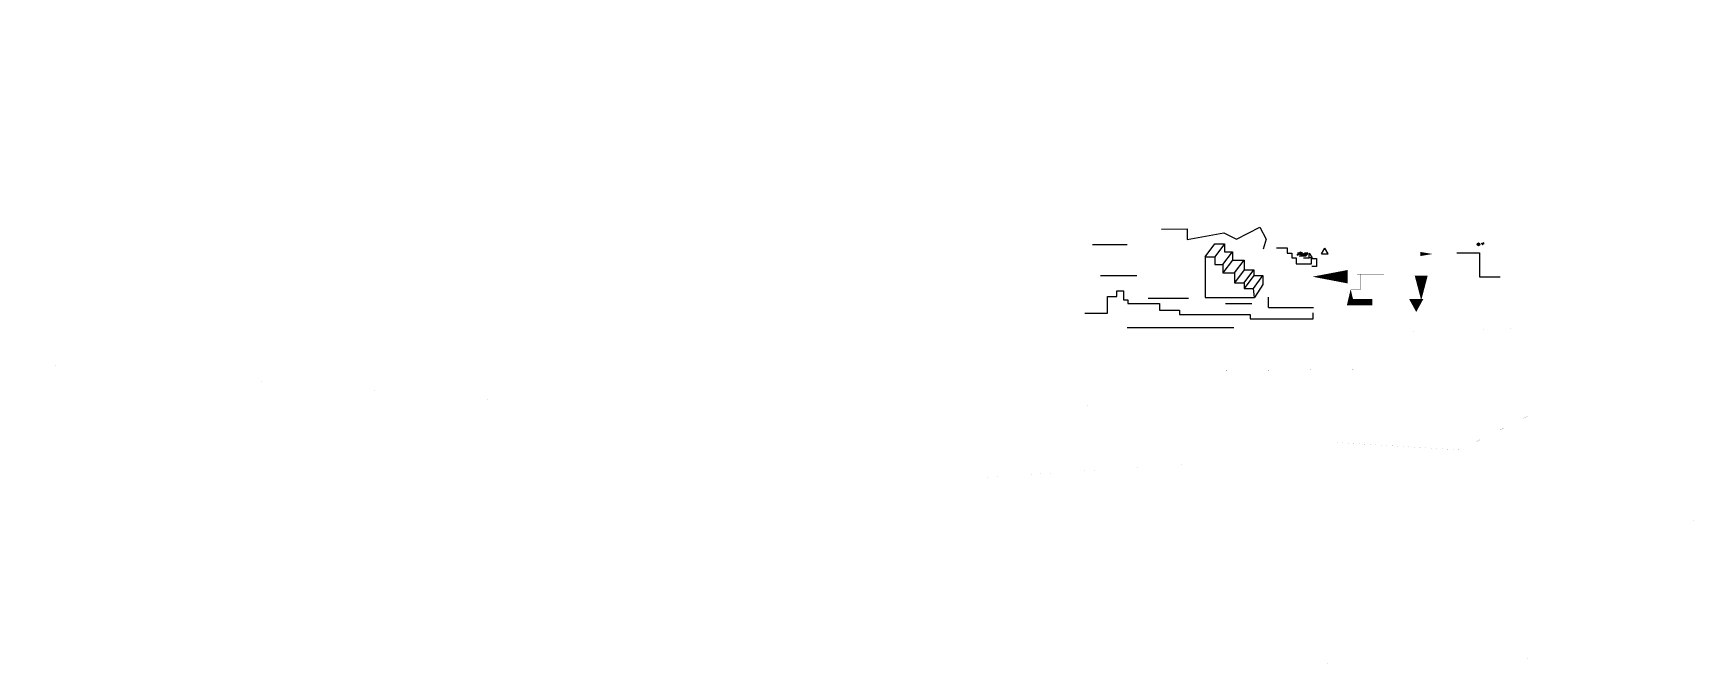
# Model space of a CAD drawing. Header units: millimetres. Extents: x -211271630 to 125129457, y -67076006 to 60599573.
import ezdxf

# ---------------------------------------------------------------- set-up
doc = ezdxf.new("R2010")
doc.units = ezdxf.units.MM

# ---------------------------------------------------------------- blocks, each defined once
blk = doc.blocks.new('*U6')
at = {"color": 0}
blk.add_lwpolyline([(-11165, 3179), (9123, 3179, -0.4142135624), (11768, 535), (11768, -2576, -0.4142135624), (11165, -3179), (-9123, -3179, -0.4142135624), (-11768, -535), (-11768, 2576, -0.4142135624)], format="xyb", close=True, dxfattribs=at)
blk = doc.blocks.new('*U7')
at = {"color": 0, "linetype": 'ByBlock', "lineweight": -2, "transparency": 16777216}
for p, rotation in [((82036598, 18139704), 300.0000000000001), ((82037642, 18174485), 239.9999999999999), ((82068286, 18190971), 180), ((82096841, 18137895), 59.99999999999999), ((82097885, 18172676), 120)]:
    blk.add_blockref('*U6', p, dxfattribs=dict(at, rotation=rotation))
blk.add_blockref('*U6', (82066197, 18121408), dxfattribs=at)
blk = doc.blocks.new('*U8')
at = {"color": 0}
blk.add_circle((0, 0), 2681, dxfattribs=at)
blk = doc.blocks.new('*U9')
at = {"color": 0, "linetype": 'ByBlock', "lineweight": -2, "transparency": 16777216}
for p in [(0, 16083), (0, 8042), (0, 0), (8042, 16083), (8042, 8042), (8042, 0), (16083, 16083), (16083, 8042), (16083, 0), (24125, 16083), (24125, 8042), (24125, 0)]:
    blk.add_blockref('*U8', p, dxfattribs=at)
blk = doc.blocks.new('*U10')
h = blk.add_hatch(color=0)
h.dxf.hatch_style = 1
h.paths.add_polyline_path([(-2684, 0, -1), (40, 0, 0.9337518473), (2671, -180, 0.0168479694), (2677, 0, 1)])
h.paths.add_polyline_path([(1970, -90, -1), (694, -90, -1)], flags=16)
h.paths.add_polyline_path([(-660, -229, 1), (-1935, -229, 1)], flags=17)
h = blk.add_hatch(color=0)
h.set_gradient(color1=(0, 0, 255), color2=(255, 255, 0))
h.paths.add_polyline_path([(40, 0, 0.9999999806), (-2684, 0, 0.4142135624), (-3, -2681, 0.3946117329), (2671, -180, -0.9337518473)])
h.paths.add_polyline_path([(-1935, -229, -1), (-660, -229, -1)], flags=16)
h = blk.add_hatch(color=0)
h.set_gradient(color1=(248, 153, 30), color2=(255, 255, 0))
h.paths.add_polyline_path([(2671, -180, -0.9337518473), (40, 0, 0.9999999806), (-2684, 0, 0.4142135624), (-3, -2681, 0.3946117329)])
h.paths.add_polyline_path([(-660, -229, -1), (-1935, -229, -1)], flags=16)
at = {"color": 0}
for centre in [(-1297, -229), (1332, -90)]:
    blk.add_circle(centre, 638, dxfattribs=at)
for centre, radius, start, end in [((-1322, 0), 1362, 0, 180), ((-3, 0), 2681, 180, 270), ((1362, 0), 1322, 180, 6.02011453)]:
    blk.add_arc(centre, radius, start, end, dxfattribs=at)
blk = doc.blocks.new('*U11')
at = {"color": 0, "linetype": 'ByBlock', "lineweight": -2, "transparency": 16777216}
for p, rotation in [((82027351, 18108358), 209.9999999999998), ((82027899, 18105794), 239.9999999999999), ((82028158, 18110852), 180), ((82030104, 18112608), 149.9999999999998), ((82029656, 18103849), 269.9999999999998), ((82032150, 18103042), 299.9999999999998), ((82032667, 18113156), 119.9999999999999), ((82034713, 18103590), 329.9999999999998), ((82035161, 18112350), 89.99999999999993), ((82036917, 18110404), 59.99999999999992), ((82037466, 18107841), 29.99999999999995)]:
    blk.add_blockref('*U10', p, dxfattribs=dict(at, rotation=rotation))
blk.add_blockref('*U10', (82036659, 18105347), dxfattribs=at)
blk = doc.blocks.new('*U37')
at = {"color": 0}
for centre, radius, start, end in [((-40575, 43079), 20735, 99.76988116, 200.23011901), ((-185439, -181303), 250815, 30.08706573, 59.99999998), ((-185439, -181303), 282690, 30.08706573, 59.99999998), ((45373, -47576), 15938, 210.08706573, 30.08706573)]:
    blk.add_arc(centre, radius, start, end, dxfattribs=at)
blk = doc.blocks.new('*U38')
at = {"color": 0, "linetype": 'ByBlock', "lineweight": -2, "transparency": 16777216}
for p, rotation in [((80807942, 17982276), 120), ((80855864, 17795005), 180), ((80946162, 18117413), 60.00000000000001), ((81042007, 17742872), 240), ((81180226, 17878009), 299.9999999999999)]:
    blk.add_blockref('*U37', p, dxfattribs=dict(at, rotation=rotation))
blk.add_blockref('*U37', (81132304, 18065280), dxfattribs=at)

msp = doc.modelspace()

# ---------------------------------------------------------------- hatches: boundary and pattern name
h = msp.add_hatch(color=0)
h.set_gradient(color1=(255, 255, 255))
h.paths.add_polyline_path([(81675201, 18133615, 0.6905857826), (81672390, 18129851, -0.1419951508), (81673599, 18130627, -0.6552490943), (81675201, 18131867), (81702650, 18131867), (81702650, 18133615)])
h.paths.add_polyline_path([(81702650, 18128808), (81702650, 18130556), (81675274, 18130556, 1.3971166719), (81675055, 18125677), (81702504, 18125677), (81702504, 18127425), (81675055, 18127425, -1.6790928159), (81675274, 18128808)])
h = msp.add_hatch(color=0)
h.set_gradient(color1=(255, 255, 255), name='CYLINDER')
h.paths.add_polyline_path([(81675055, 18124875, -0.2315436149), (81674135, 18125581, -0.2556032148), (81672060, 18126933, 0.5479250723), (81675055, 18123127), (81702504, 18123127), (81702504, 18124875)])
at = {"true_color": 0xddb3d4}
h = msp.add_hatch(dxfattribs=at)
h.set_pattern_fill('GOST_WOOD', color=254, style=0)
h.paths.add_polyline_path([(81702723, 18130556), (81702723, 18128808), (81702650, 18124966), (81702650, 18122723), (81714904, 18122723), (81719762, 18125528), (81720587, 18125528), (81720875, 18128652), (81720875, 18131775), (81719779, 18131775), (81714904, 18134590), (81702650, 18134590), (81702650, 18130556)])
h = msp.add_hatch(dxfattribs=at)
h.set_pattern_fill('GOST_WOOD', color=254, style=0)
h.paths.add_polyline_path([(81702650, 18124966), (81702650, 18122723), (81714904, 18122723), (81719762, 18125528), (81720587, 18125528), (81720875, 18128652), (81720875, 18131775), (81719779, 18131775), (81714904, 18134590), (81702650, 18134590), (81702650, 18130556), (81702723, 18130556), (81702723, 18128808)])
at = {"true_color": 0x293189}
h = msp.add_hatch(dxfattribs=at)
h.set_pattern_fill('AR-B816', color=177, style=0)
h.paths.add_polyline_path([(81702650, 18134590), (81702650, 18130556), (81702723, 18130556), (81702723, 18128808), (81702650, 18128808), (81702650, 18124966), (81702650, 18122723), (81714904, 18122723), (81719762, 18125528), (81720587, 18125528), (81720875, 18128652), (81720875, 18131775), (81719779, 18131775), (81714904, 18134590)])
h = msp.add_hatch()
h.set_pattern_fill('GOST_WOOD', color=0, style=0)
h.paths.add_polyline_path([(82016477, 18111814), (82016477, 18107445), (82024595, 18107445), (82024595, 18111814)])
h = msp.add_hatch(color=0)
h.set_gradient(color1=(94, 103, 175), color2=(94, 103, 175))
h.paths.add_polyline_path([(82044166, 18103506), (82044166, 18100965), (82051313, 18100965), (82051313, 18103506)])
h.paths.add_polyline_path([(82045734, 18106531, 1), (82041581, 18106531, 1)])
h.paths.add_polyline_path([(82033356, 18111070, -0.1194827564), (82033205, 18111691, -0.2763427742), (82033921, 18112886, 0.5571297092), (82032527, 18112024, 0.3736714857)])
h.paths.add_polyline_path([(82035918, 18111691, 0.5669771792), (82033921, 18112886, -0.0703491727), (82034143, 18112733, -0.5311245607), (82035685, 18111691, -0.7428839686), (82033626, 18111070, -0.0703491727), (82033356, 18111070, 0.7865393536)])
h.paths.add_polyline_path([(82030714, 18111289, -0.5330420292), (82031659, 18111924, 0.0011138702), (82031712, 18112117), (82029763, 18112117, 0.1113135468), (82029633, 18111539, 1), (82032327, 18111539, 0.1113135468), (82032196, 18112117), (82031858, 18112117), (82031712, 18112117, -0.0011138702), (82031659, 18111924, -0.3045956744), (82032086, 18111289, -1)])
h.paths.add_polyline_path([(82036396, 18111015, 0.0851828728), (82036369, 18110862, 1), (82037287, 18110862, 0.3185408566), (82036980, 18111295, -0.1940002713)])
h.paths.add_polyline_path([(82037902, 18112226, 1), (82037209, 18112226, 1)])
h = msp.add_hatch()
h.set_pattern_fill('GOST_WOOD', color=0, style=0)
h.set_pattern_definition([(90, (-2.988, -0.271), (6, -4e-16), [10, -2]), (90, (-0.988, -2.271), (6, -4e-16), [6, -1.5, 3, -1.5]), (90, (1.012, -5.271), (6, -4e-16), [10, -2])])
h.paths.add_polyline_path([(82102905, 18108147), (82103838, 18108147, 0.6805018638)])
h.paths.add_polyline_path([(82103838, 18107778), (82102905, 18107778, 0.6805018638)])
h.paths.add_polyline_path([(82102905, 18108147, 0.094216507), (82102870, 18107963, 0.094216507), (82102905, 18107778)])
h.paths.add_polyline_path([(82103873, 18107963, 0.094216507), (82103838, 18108147), (82103838, 18107778, 0.094216507)])
h = msp.add_hatch(color=0)
h.set_gradient(color1=(248, 215, 49), color2=(19, 155, 72))
h.paths.add_polyline_path([(82103556, 18107963, 1), (82103188, 18107963, 1)])
h.paths.add_polyline_path([(82103838, 18108147, 0.6805018638), (82102905, 18108147)])
h.paths.add_polyline_path([(82103838, 18107778), (82102905, 18107778, 0.6805018638)])
h = msp.add_hatch(color=256)
h.paths.add_polyline_path([(82110218, 18100031), (82109393, 18101221), (82105195, 18101221), (82104241, 18100031)])
h.paths.add_polyline_path([(82111425, 18098606), (82111425, 18100031), (82110218, 18100031), (82110218, 18098670)])
at = {"true_color": 0xddb3d4}
h = msp.add_hatch(dxfattribs=at)
h.set_pattern_fill('ANSI32', color=254, style=0)
h.paths.add_polyline_path([(82104241, 18100031), (82104241, 18098670), (82104675, 18098670, -1), (82105892, 18098670), (82108519, 18098670, -1), (82109736, 18098670), (82110218, 18098670), (82110218, 18100031)])
h.paths.add_polyline_path([(82105892, 18098670, 1), (82104675, 18098670)], flags=17)
h.paths.add_polyline_path([(82109736, 18098670, 1), (82108519, 18098670)], flags=17)
h.paths.add_polyline_path([(82108519, 18098670, 1), (82109736, 18098670)])
h.paths.add_polyline_path([(82105892, 18098670), (82104675, 18098670, 1)])
h.paths.add_polyline_path([(82110218, 18100031), (82109393, 18101221), (82105195, 18101221), (82104241, 18100031)])

# ---------------------------------------------------------------- linework, layer by layer
for p, q in [((16902771, 20987441), (22096644, 21035473)), ((22096644, 21035473), (22096644, 18874016)), ((22096644, 18874016), (29502722, 20266955)), ((29502722, 20266955), (32051568, 18970081)), ((32051568, 18970081), (36764526, 21419732)), ((36764526, 21419732), (38050965, 18944713)), ((2956259, 17865336), (9977606, 17865336)), ((25713243, 15392168), (27657835, 17993335)), ((27657835, 17993335), (29602426, 17993335)), ((27657835, 17993335), (29602426, 17993335)), ((29602426, 17993335), (27657835, 15392168)), ((29602426, 17993335), (29602426, 16432635)), ((38050965, 18944713), (37437806, 16952721)), ((40180057, 17186479), (42336796, 17186479)), ((42336796, 17186479), (42336796, 16156850)), ((49261137, 15989215), (49914404, 17120706)), ((50590078, 15989215), (49914404, 17120706)), ((25713243, 15392168), (27657835, 15392168)), ((25713243, 15392168), (25713243, 13772854)), ((25713243, 13772854), (25713243, 7200880)), ((27657835, 15392168), (27657835, 13831468)), ((27657835, 15392168), (27657835, 13831468)), ((27657835, 13831468), (29289903, 13831468)), ((27657835, 13831468), (29289903, 13831468)), ((29289903, 13831468), (31234494, 16432635)), ((31234494, 14733206), (29289903, 12132039)), ((29289903, 13831468), (29289903, 12132039)), ((29602426, 16432635), (31234494, 16432635)), ((31234494, 16432635), (31234494, 14733206)), ((31234494, 16432635), (31234494, 14733206)), ((31234494, 14733206), (33595784, 14733206)), ((31651193, 12132039), (33595784, 14733206)), ((33595784, 14733206), (33595784, 12756319)), ((33595784, 14733206), (33595784, 12756319)), ((42336796, 16156850), (43259174, 16156850)), ((43259174, 16156850), (43259174, 15181413)), ((43259174, 15181413), (44154424, 15181413)), ((44154424, 15181413), (44154424, 13975663)), ((44154424, 13975663), (46134826, 13975663)), ((44266014, 15851341), (44631459, 15851341)), ((44368985, 15643635), (44318509, 15643635)), ((44379080, 16236503), (44809134, 16236503)), ((44544641, 16050980), (45075647, 16002582)), ((44595117, 16002582), (44544641, 16050980)), ((44629440, 16002582), (44595117, 16002582)), ((45023152, 16002582), (44629440, 16002582)), ((44631459, 15851341), (44959788, 16420023)), ((44631459, 15851341), (44959788, 16420023)), ((45400802, 16021208), (44631459, 15851341)), ((45400802, 16021208), (44631459, 15851341)), ((44708183, 15603304), (45342160, 15603304)), ((44809134, 16236503), (44932296, 16266751)), ((44926239, 15883605), (44948448, 15929986)), ((44926239, 15853357), (44926239, 15883605)), ((44926239, 15883605), (44926239, 15883605)), ((45085742, 15773093), (44926239, 15853357)), ((44926239, 15853357), (44926239, 15853357)), ((44948448, 15929986), (44967074, 15968884)), ((44959788, 16420023), (45400802, 16021208)), ((44959788, 16420023), (45400802, 16021208)), ((44967074, 15968884), (45075647, 16002582)), ((45075647, 16002582), (45023152, 16002582)), ((45075647, 16002582), (45196789, 16067112)), ((45168523, 15773093), (45085742, 15773093)), ((45085742, 15773093), (45085742, 15773093)), ((45122085, 16204238), (45214312, 16363980)), ((45257360, 15773093), (45168523, 15773093)), ((45168523, 15773093), (45168523, 15773093)), ((45196789, 16067112), (45305817, 16067112)), ((45214312, 16363980), (45400712, 16200205)), ((45278349, 15773093), (45257360, 15773093)), ((45321969, 15794877), (45278349, 15773093)), ((45305817, 16067112), (45368407, 16036864)), ((45374464, 15821092), (45321969, 15794877)), ((45321969, 15794877), (45321969, 15794877)), ((45342160, 15603304), (45604634, 16036864)), ((45604634, 15698082), (45342160, 15603304)), ((45342160, 15603304), (46149774, 15603304)), ((45368407, 16036864), (45400802, 16021208)), ((45400802, 15857390), (45374464, 15821092)), ((45400802, 16021208), (45400802, 15944102)), ((45400802, 15944102), (45400802, 15889655)), ((45400802, 15889655), (45400802, 15857390)), ((45604634, 16036864), (45953927, 16206255)), ((46383982, 16206255), (45604634, 16036864)), ((45604634, 16036864), (45953927, 16206255)), ((46169964, 16036864), (45604634, 16036864)), ((45604634, 16036864), (45604634, 15982417)), ((46169964, 16036864), (45604634, 15698082)), ((45604634, 15698082), (45604634, 16036864)), ((45604634, 16036864), (46169964, 15698082)), ((45604634, 16036864), (45604634, 15698082)), ((45604634, 15982417), (45604634, 15698082)), ((45953927, 15907401), (45604634, 15698082)), ((45604634, 15698082), (45953927, 15907401)), ((45604634, 15698082), (46169964, 15698082)), ((45953927, 16206255), (46383982, 16206255)), ((45953927, 16206255), (46169964, 16036864)), ((46169964, 15698082), (45953927, 16206255)), ((45953927, 16206255), (45953927, 15907401)), ((45953927, 15907401), (46418305, 15946119)), ((46134826, 13975663), (47247106, 13975663)), ((46149774, 15603304), (46169964, 15698082)), ((46383982, 16206255), (46169964, 16036864)), ((46383982, 16206255), (46169964, 15698082)), ((46169964, 15698082), (46169964, 16036864)), ((46169964, 16036864), (46169964, 15698082)), ((46169964, 15698082), (46169964, 16036864)), ((46169964, 16036864), (46418305, 15946119)), ((46169964, 15698082), (46418305, 15946119)), ((46418305, 15946119), (46169964, 15698082)), ((46418305, 15946119), (46383982, 16206255)), ((46418305, 15946119), (46383982, 16206255)), ((47247106, 13975663), (47247106, 15059483)), ((47247106, 15059483), (48237307, 15059483)), ((48237307, 15059483), (48237307, 14056950)), ((48237307, 14056950), (48237307, 13447301)), ((49261137, 15989215), (50590078, 15989215)), ((4564134, 11626903), (11905144, 11626903)), ((29289903, 12132039), (31651193, 12132039)), ((29289903, 12132039), (31651193, 12132039)), ((33595784, 12756319), (31651193, 10155153)), ((31651193, 12132039), (31651193, 10155153)), ((31651193, 10155153), (33595784, 10155153)), ((31651193, 10155153), (33595784, 10155153)), ((33595784, 12756319), (35540376, 12756319)), ((33595784, 10155153), (35540376, 12756319)), ((35540376, 11611806), (33595784, 9010639)), ((33595784, 10155153), (33595784, 9010639)), ((35470926, 9010639), (37415518, 11611806)), ((35470926, 9010639), (37415518, 11611806)), ((35540376, 12756319), (35540376, 11611806)), ((35540376, 12756319), (35540376, 11611806)), ((35540376, 11611806), (37415518, 11611806)), ((37415518, 11611806), (37415518, 9796136)), ((48237307, 13447301), (47260671, 13447301)), ((14188019, 7066758), (22379512, 7066758)), ((25713243, 7200880), (35673902, 7200880)), ((33595784, 9010639), (35470926, 9010639)), ((33595784, 9010639), (35470926, 9010639)), ((35673902, 7200880), (35470926, 9010639)), ((37415518, 9796136), (35673902, 7200880)), ((38499000, 5180477), (38499000, 7241839)), ((29839612, 5964691), (35178820, 5964691)), ((38521434, 5158071), (38521434, 6275895)), ((38521434, 5158071), (47651929, 5158071)), ((9935605, 1075979), (31511012, 1075979))]:
    msp.add_line(p, q)
at = {"color": 0}
for p, q in [((80876634, 17930142), (80852562, 17930142)), ((80877639, 17945473), (80853773, 17948615)), ((80877639, 17914812), (80853773, 17911670)), ((80880636, 17960541), (80857384, 17966771)), ((80880636, 17899744), (80857384, 17893514)), ((80885575, 17975089), (80863335, 17984301)), ((80885575, 17885196), (80863335, 17875984)), ((80892370, 17988867), (80871522, 18000904)), ((80892370, 17871417), (80871522, 17859381)), ((80900905, 18001641), (80881807, 18016296)), ((80900905, 17858643), (80881807, 17843989)), ((80911035, 18013192), (80894013, 18030214)), ((80911035, 17847093), (80894013, 17830071)), ((80922585, 18023322), (80907931, 18042420)), ((80922585, 17836963), (80907931, 17817865)), ((80935359, 18031857), (80923323, 18052704)), ((80935359, 17828428), (80923323, 17807580)), ((80949138, 18038652), (80939926, 18060892)), ((80949138, 17821633), (80939926, 17799393)), ((80963686, 18043590), (80957456, 18066843)), ((80963686, 17816694), (80957456, 17793442)), ((80978754, 18046588), (80975612, 18070454)), ((80978754, 17813697), (80975612, 17789831)), ((80994084, 18047592), (80994084, 18071665)), ((80994084, 17812692), (80994084, 17788620)), ((81009415, 18046588), (81012557, 18070454)), ((81009415, 17813697), (81012557, 17789831)), ((81024483, 18043590), (81030713, 18066843)), ((81024483, 17816694), (81030713, 17793442)), ((81039030, 18038652), (81048243, 18060892)), ((81039030, 17821633), (81048243, 17799393)), ((81052809, 18031857), (81064845, 18052704)), ((81052809, 17828428), (81064845, 17807580)), ((81065583, 18023322), (81080238, 18042420)), ((81065583, 17836963), (81080238, 17817865)), ((81077134, 18013192), (81094156, 18030214)), ((81077134, 17847093), (81094156, 17830071)), ((81087264, 18001641), (81106362, 18016296)), ((81087264, 17858643), (81106362, 17843989)), ((81095799, 17988867), (81116646, 18000904)), ((81095799, 17871417), (81116646, 17859381)), ((81102594, 17975089), (81124834, 17984301)), ((81102594, 17885196), (81124834, 17875984)), ((81107532, 17960541), (81130784, 17966771)), ((81107532, 17899744), (81130784, 17893514)), ((81110529, 17945473), (81134396, 17948615)), ((81110529, 17914812), (81134396, 17911670)), ((81111534, 17930142), (81135607, 17930142)), ((81663502, 18052408), (81657738, 18052408)), ((81658583, 18058825), (81665780, 18061436)), ((81664150, 18057333), (81658583, 18058825)), ((81658583, 18045991), (81664027, 18047967)), ((81664150, 18047483), (81658583, 18045991)), ((81666051, 18061922), (81661059, 18064804)), ((81666051, 18042894), (81661059, 18040012)), ((81661059, 18040012), (81666589, 18042018)), ((81664999, 18069939), (81671125, 18072162)), ((81669075, 18065863), (81664999, 18069939)), ((81669075, 18038953), (81664999, 18034877)), ((81673016, 18068887), (81670134, 18073879)), ((81673016, 18035929), (81670134, 18030937)), ((81670134, 18030937), (81677492, 18033607)), ((81702723, 18130556), (81675274, 18130556)), ((81675274, 18128808), (81702723, 18128808)), ((81676113, 18076356), (81748577, 18102648)), ((81677605, 18070788), (81676113, 18076356)), ((81677605, 18034028), (81676113, 18028461)), ((81677600, 18070806), (81682530, 18072595)), ((81677600, 18070806), (81682530, 18072593)), ((81682530, 18077200), (81754994, 18103493)), ((81682530, 18071436), (81682530, 18077200)), ((81682530, 18033380), (81682530, 18027616)), ((81682530, 18027616), (81688585, 18029813)), ((81687455, 18070788), (81688947, 18076356)), ((81687455, 18070788), (81694649, 18073398)), ((81687455, 18034028), (81688947, 18028461)), ((81761411, 18102648), (81688947, 18076356)), ((81688947, 18028461), (81761411, 18054753)), ((81692044, 18068887), (81694926, 18073879)), ((81692044, 18035929), (81697155, 18037784)), ((81692044, 18035929), (81694926, 18030937)), ((81694926, 18073879), (81767390, 18100171)), ((81694926, 18030937), (81767390, 18057230)), ((81695985, 18065863), (81768449, 18092156)), ((81695985, 18065863), (81700061, 18069939)), ((81695985, 18038953), (81700061, 18034877)), ((81699009, 18042894), (81771473, 18069187)), ((81699009, 18061922), (81704001, 18064804)), ((81699009, 18042894), (81704001, 18040012)), ((81772525, 18096231), (81700061, 18069939)), ((81700061, 18034877), (81772525, 18061170)), ((81700910, 18057333), (81706478, 18058825)), ((81700910, 18047483), (81706478, 18045991)), ((81701558, 18052408), (81774022, 18078701)), ((81701558, 18052408), (81707322, 18052408)), ((81702723, 18128808), (81702723, 18130556)), ((81704001, 18064804), (81776465, 18091097)), ((81704001, 18040012), (81776465, 18066304)), ((81711459, 18009354), (81705695, 18009354)), ((81706478, 18058825), (81778942, 18085117)), ((81706478, 18045991), (81778942, 18072284)), ((81706540, 18015771), (81713738, 18018382)), ((81712108, 18014279), (81706540, 18015771)), ((81706540, 18002937), (81711985, 18004913)), ((81712108, 18004429), (81706540, 18002937)), ((81707322, 18052408), (81779786, 18078701)), ((81714009, 18018868), (81709017, 18021750)), ((81714009, 17999840), (81709017, 17996958)), ((81709017, 17996958), (81714546, 17998964)), ((81712957, 18026885), (81719083, 18029107)), ((81717033, 18022809), (81712957, 18026885)), ((81717033, 17995899), (81712957, 17991823)), ((81714904, 18134590), (81714912, 18134585)), ((81714904, 18122723), (81719762, 18125528)), ((81714904, 18122723), (81714932, 18122734)), ((81714912, 18134585), (81714921, 18134580)), ((81714921, 18134580), (81714921, 18134580)), ((81714921, 18134580), (81719779, 18131775)), ((81720974, 18025833), (81718091, 18030825)), ((81720974, 17992875), (81718091, 17987883)), ((81718091, 17987883), (81725450, 17990553)), ((81721163, 18131775), (81720587, 18125528)), ((81720875, 18128652), (81720875, 18131775)), ((81721791, 18131775), (81721215, 18125528)), ((81722420, 18131775), (81721844, 18125528)), ((81723100, 18131775), (81722524, 18125528)), ((81723753, 18131775), (81723177, 18125528)), ((81724382, 18131775), (81723806, 18125528)), ((81724071, 18033301), (81796535, 18059594)), ((81725563, 18027734), (81724071, 18033301)), ((81725563, 17990974), (81724071, 17985406)), ((81725010, 18131775), (81724434, 18125528)), ((81725691, 18131775), (81725115, 18125528)), ((81725403, 18128652), (81725115, 18125528)), ((81725403, 18128652), (81725403, 18125528)), ((81725558, 18027752), (81730488, 18029540)), ((81725558, 18027752), (81730488, 18029539)), ((81730488, 18034146), (81802952, 18060439)), ((81730488, 18028382), (81730488, 18034146)), ((81730488, 17990326), (81730488, 17984562)), ((81730488, 17984562), (81736542, 17986758)), ((81735412, 18027734), (81736904, 18033301)), ((81735412, 18027734), (81742606, 18030344)), ((81735412, 17990974), (81736904, 17985406)), ((81809368, 18059594), (81736904, 18033301)), ((81736904, 17985406), (81809368, 18011699)), ((81740002, 18025833), (81742884, 18030825)), ((81740002, 17992875), (81745112, 17994729)), ((81740002, 17992875), (81742884, 17987883)), ((81742884, 18030825), (81815348, 18057117)), ((81742884, 17987883), (81815348, 18014176)), ((81749038, 17961554), (81743274, 17961554)), ((81743943, 18022809), (81816406, 18049101)), ((81743943, 18022809), (81748018, 18026885)), ((81743943, 17995899), (81748018, 17991823)), ((81744118, 17967971), (81751316, 17970583)), ((81749686, 17966479), (81744118, 17967971)), ((81744118, 17955138), (81749563, 17957113)), ((81749686, 17956630), (81744118, 17955138)), ((81751587, 17971068), (81746595, 17973951)), ((81751587, 17952040), (81746595, 17949158)), ((81746595, 17949158), (81752125, 17951165)), ((81746966, 17999840), (81819430, 18026132)), ((81746966, 18018868), (81751958, 18021750)), ((81746966, 17999840), (81751958, 17996958)), ((81820482, 18053177), (81748018, 18026885)), ((81748018, 17991823), (81820482, 18018116)), ((81748940, 18101296), (81748577, 18102648)), ((81748940, 18101296), (81748577, 18102648)), ((81748867, 18014279), (81754435, 18015771)), ((81748867, 18004429), (81754435, 18002937)), ((81749516, 18009354), (81821980, 18035646)), ((81749516, 18009354), (81755280, 18009354)), ((81750535, 17979085), (81756661, 17981308)), ((81754611, 17975009), (81750535, 17979085)), ((81754611, 17948099), (81750535, 17944024)), ((81751958, 18021750), (81824422, 18048042)), ((81751958, 17996958), (81824422, 18023250)), ((81754435, 18015771), (81826899, 18042063)), ((81754435, 18002937), (81826899, 18029230)), ((81755280, 18009354), (81827744, 18035646)), ((81758552, 17978033), (81755670, 17983025)), ((81758552, 17945076), (81755670, 17940084)), ((81755670, 17940084), (81763028, 17942754)), ((81759919, 18060321), (81759924, 18060303)), ((81759919, 18060321), (81759924, 18060303)), ((81760032, 18097501), (81761411, 18102648)), ((81760032, 18097501), (81761411, 18102648)), ((81761336, 18055033), (81761411, 18054753)), ((81761649, 17985502), (81834113, 18011794)), ((81763141, 17979934), (81761649, 17985502)), ((81763141, 17943175), (81761649, 17937607)), ((81763136, 17979952), (81768066, 17981741)), ((81763136, 17979952), (81768066, 17981740)), ((81766399, 18058947), (81767390, 18057230)), ((81768066, 17986347), (81840530, 18012639)), ((81768066, 17980583), (81768066, 17986347)), ((81768066, 17942526), (81768066, 17936762)), ((81768066, 17936762), (81774120, 17938959)), ((81768449, 18092156), (81772525, 18096231)), ((81768449, 18092156), (81772525, 18096231)), ((81771473, 18069187), (81776465, 18066304)), ((81771473, 18069187), (81776465, 18066304)), ((81772991, 17979934), (81774482, 17985502)), ((81772991, 17979934), (81780184, 17982544)), ((81772991, 17943175), (81774482, 17937607)), ((81774022, 18078701), (81779786, 18078701)), ((81774022, 18078701), (81779786, 18078701)), ((81846946, 18011794), (81774482, 17985502)), ((81774482, 17937607), (81846946, 17963899)), ((81777580, 17978033), (81780462, 17983025)), ((81777580, 17945076), (81782690, 17946930)), ((81777580, 17945076), (81780462, 17940084)), ((81780462, 17983025), (81852926, 18009318)), ((81780462, 17940084), (81852926, 17966376)), ((81781521, 17975009), (81853985, 18001302)), ((81781521, 17975009), (81785597, 17979085)), ((81781521, 17948099), (81785597, 17944024)), ((81784545, 17952040), (81857009, 17978333)), ((81784545, 17971068), (81789536, 17973951)), ((81784545, 17952040), (81789536, 17949158)), ((81858060, 18005378), (81785597, 17979085)), ((81785597, 17944024), (81858060, 17970316)), ((81792106, 17912723), (81786342, 17912723)), ((81786446, 17966479), (81792013, 17967971)), ((81786446, 17956630), (81792013, 17955138)), ((81787094, 17961554), (81859558, 17987847)), ((81787094, 17961554), (81792858, 17961554)), ((81787187, 17919139), (81794384, 17921751)), ((81792754, 17917647), (81787187, 17919139)), ((81787187, 17906306), (81792631, 17908281)), ((81792754, 17907798), (81787187, 17906306)), ((81789536, 17973951), (81862000, 18000243)), ((81789536, 17949158), (81862000, 17975451)), ((81794655, 17922237), (81789663, 17925119)), ((81794655, 17903208), (81789663, 17900326)), ((81789663, 17900326), (81795193, 17902333)), ((81792013, 17967971), (81864477, 17994264)), ((81792013, 17955138), (81864477, 17981430)), ((81792858, 17961554), (81865322, 17987847)), ((81793603, 17930253), (81799729, 17932476)), ((81797679, 17926177), (81793603, 17930253)), ((81797679, 17899268), (81793603, 17895192)), ((81796897, 18058242), (81796535, 18059594)), ((81796897, 18058242), (81796535, 18059594)), ((81801620, 17929201), (81798738, 17934193)), ((81801620, 17896244), (81798738, 17891252)), ((81798738, 17891252), (81806096, 17893922)), ((81804717, 17936670), (81877181, 17962962)), ((81806209, 17931102), (81804717, 17936670)), ((81806209, 17894343), (81804717, 17888775)), ((81806204, 17931120), (81811134, 17932909)), ((81806204, 17931120), (81811134, 17932908)), ((81807876, 18017267), (81807881, 18017249)), ((81807876, 18017267), (81807881, 18017249)), ((81807989, 18054447), (81809368, 18059594)), ((81807989, 18054447), (81809368, 18059594)), ((81809293, 18011979), (81809368, 18011699)), ((81811134, 17937515), (81883598, 17963807)), ((81811134, 17931751), (81811134, 17937515)), ((81811134, 17893694), (81811134, 17887930)), ((81811134, 17887930), (81817188, 17890127)), ((81814356, 18015893), (81815348, 18014176)), ((81816059, 17931102), (81817551, 17936670)), ((81816059, 17931102), (81823253, 17933712)), ((81816059, 17894343), (81817551, 17888775)), ((81816406, 18049101), (81820482, 18053177)), ((81816406, 18049101), (81820482, 18053177)), ((81890015, 17962962), (81817551, 17936670)), ((81817551, 17888775), (81890015, 17915068)), ((81819430, 18026132), (81824422, 18023250)), ((81819430, 18026132), (81824422, 18023250)), ((81820648, 17929201), (81823530, 17934193)), ((81820648, 17896244), (81825759, 17898098)), ((81820648, 17896244), (81823530, 17891252)), ((81821594, 18057964), (81844011, 18100242)), ((81828948, 18053718), (81821594, 18057964)), ((81821980, 18035646), (81827744, 18035646)), ((81821980, 18035646), (81827744, 18035646)), ((81823530, 17934193), (81895994, 17960486)), ((81823530, 17891252), (81895994, 17917544)), ((81824589, 17926177), (81897053, 17952470)), ((81824589, 17926177), (81828665, 17930253)), ((81824589, 17899268), (81828665, 17895192)), ((81825048, 18160921), (81832402, 18165167)), ((81844938, 18117184), (81825048, 18160921)), ((81827613, 17903208), (81900077, 17929501)), ((81827613, 17922237), (81832605, 17925119)), ((81827613, 17903208), (81832605, 17900326)), ((81901129, 17956546), (81828665, 17930253)), ((81828665, 17895192), (81901129, 17921484)), ((81856881, 18092812), (81828948, 18053718)), ((81829514, 17917647), (81835081, 17919139)), ((81829514, 17907798), (81835081, 17906306)), ((81830162, 17912723), (81902626, 17939015)), ((81830162, 17912723), (81835926, 17912723)), ((81832402, 18165167), (81857807, 18124614)), ((81832605, 17925119), (81905069, 17951411)), ((81832605, 17900326), (81905069, 17926619)), ((81834475, 18010442), (81834113, 18011794)), ((81834475, 18010442), (81834113, 18011794)), ((81835081, 17919139), (81907545, 17945432)), ((81835081, 17906306), (81907545, 17932598)), ((81835926, 17912723), (81908390, 17939015)), ((81845455, 17969467), (81845459, 17969449)), ((81845455, 17969467), (81845459, 17969449)), ((81845567, 18006648), (81846946, 18011794)), ((81845567, 18006648), (81846946, 18011794)), ((81846871, 17964179), (81846946, 17963899)), ((81847340, 18094238), (81850586, 18099860)), ((81851675, 18117989), (81848546, 18123409)), ((81852864, 18098331), (81849685, 18092823)), ((81850943, 18124733), (81854118, 18119233)), ((81851934, 17968093), (81852926, 17966376)), ((81853985, 18001302), (81858060, 18005378)), ((81853985, 18001302), (81858060, 18005378)), ((81857009, 17978333), (81862000, 17975451)), ((81857009, 17978333), (81862000, 17975451)), ((81859558, 17987847), (81865322, 17987847)), ((81859558, 17987847), (81865322, 17987847)), ((81869373, 18109939), (81875890, 18109939)), ((81875837, 18107201), (81869388, 18107201)), ((81872302, 18116177), (81920125, 18111533)), ((81920125, 18103041), (81872302, 18101317)), ((81877543, 17961610), (81877181, 17962962)), ((81877543, 17961610), (81877181, 17962962)), ((81888523, 17920635), (81888528, 17920617)), ((81888523, 17920635), (81888528, 17920617)), ((81888636, 17957816), (81890015, 17962962)), ((81888636, 17957816), (81890015, 17962962)), ((81889940, 17915347), (81890015, 17915068)), ((81895003, 17919261), (81895994, 17917544)), ((81897053, 17952470), (81901129, 17956546)), ((81897053, 17952470), (81901129, 17956546)), ((81900077, 17929501), (81905069, 17926619)), ((81900077, 17929501), (81905069, 17926619)), ((81902626, 17939015), (81908390, 17939015)), ((81902626, 17939015), (81908390, 17939015)), ((81920125, 18111533), (81920125, 18103041)), ((81973253, 18097046), (82002977, 18094973)), ((82002977, 18090495), (81975827, 18089085)), ((82002977, 18094973), (82002977, 18090495)), ((82040209, 18109123), (82043533, 18109123)), ((82040308, 18110368), (82043633, 18110368)), ((82046735, 18106531), (82050369, 18106555)), ((82099985, 18112613), (82105447, 18112613))]:
    msp.add_line(p, q, dxfattribs=at)
for points, const_width in [([(-166866632, 60599498), (-93755495, 55671675)], 150), ([(65157131, 130340), (92132068, 1153447)], 500), ([(27516963, -2556186), (40895142, -2037283)], 50), ([(-211271555, -6150112), (-104071791, -14661808)], 150), ([(26021624, -7616988), (57663502, -7366667)], 1500), ([(41253413, -67075931), (125129380, -64836012), (123704503, -11480124)], 150), ([(51279116, -22076390), (77149833, -23635638), (94322635, -15171152)], 5000), ([(32832900, -35058594), (42777127, -34676593), (61008208, -34676593)], 150)]:
    msp.add_lwpolyline(points, dxfattribs=dict(const_width=const_width))
for points in [[(66243153, 17831163, 500, 0, 0), (66290873, 17831163, 500, 0, 0), (70108476, 17831163, 0, 0, 0)], [(82028739, 18112117, 0, 200, 0), (82031858, 18112117, 200, 200, 0), (82032541, 18112117, 200, 200, 0)], [(82034562, 18111691, 0, 200, 0), (82035263, 18110813, 200, 200, 0)], [(82036368, 18112423, 0, 200, 0), (82037069, 18111545, 200, 200, 0)], [(62700908, 13394759, 500, 0, 0), (62747845, 13394759, 0, 0, 0), (68403697, 13394759, 0, 0, 0), (68403697, 13394759, 0, 0, 0), (68403697, 13394759, 0, 0, 0), (68403697, 4253370, 0, 2883054, 0), (68403697, 6878590, 2883054, 2883054, 0)], [(71563938, 13398647, 0, 0, 0), (71563938, 13493970, 0, 0, 0), (73878359, 13493970, 0, 0, 0), (73878359, 15972366, 0, 0, 0), (71730958, 15972366, 0, 835101, 0), (69225656, 15972366, 835101, 835101, 0)], [(47470001, 11378966, 500, 0, 0), (47423064, 11378966, 0, 2722319, 0), (54557419, 11378966, 2722319, 2722319, 0)], [(56294070, 11894634, 0, 70318, 0), (58077660, 11894634, 70318, 70318, 0), (61879519, 11894634, 70318, 70318, 0), (57232801, 11894634, 70318, 70318, 0), (57232801, 8847504, 70318, 70318, 0), (55144126, 8847504, 0, 1242292, 0), (55144126, 6222285, 1242292, 1242292, 0), (56082857, 6222285, 1242292, 1242292, 0), (59509224, 6222285, 1242292, 1242292, 0)], [(60119398, 9480370, 0, 0, 0), (63451892, 9480370, 0, 0, 0), (63451892, 6597316, 0, 0, 0), (63451892, 6597316, 0, 0, 0), (65118140, 6597316, 0, 0, 0), (66737451, 6597316, 0, 0, 0), (69412833, 6597316, 0, 2625220, 0), (69412833, 11589921, 2625220, 2625220, 0)], [(76669981, 13231832, 0, 100, 0), (76670182, 13231832, 100, 100, 0)], [(52849431, 8351594, 1000, 100, 0), (55217059, 8104533, 100, 100, 0)], [(-26704968, -6790541, 1000, 10, 0), (-21350385, -6535873, 10, 10, 0), (-1334442, -6535873, 10, 10, 0)], [(2235280, -14812556, 5000, 100, 0), (-187031, -14175888, 100, 100, 0), (28370748, -14175888, 100, 100, 0)], [(-21732855, -29455917, 1500, 0, 0), (30155609, -25890577, 0, 0, 0)]]:
    msp.add_lwpolyline(points, format="xyseb")
for points in [[(81675055, 18125677), (81702504, 18125677), (81702504, 18127425), (81675055, 18127425)], [(81675055, 18123127), (81702504, 18123127), (81702504, 18124875), (81675055, 18124875)], [(81675201, 18131867), (81702650, 18131867), (81702650, 18133615), (81675201, 18133615)], [(81720875, 18131775), (81719762, 18131775)], [(81719762, 18125528), (81720587, 18125528)], [(81722420, 18131775), (81722420, 18131775)], [(81724382, 18131775), (81724382, 18131775)], [(81725010, 18131775), (81725010, 18131775)], [(81725115, 18125528), (81725115, 18125528)], [(82103679, 18103665), (82103679, 18104149)], [(82104287, 18104757), (82107091, 18104757)], [(82107094, 18103057), (82104290, 18103057)], [(82107700, 18104149), (82107700, 18103665)], [(82108710, 18107489), (82108710, 18108185)], [(82109240, 18108715), (82111962, 18108715)], [(82112117, 18106959), (82109240, 18106959)], [(82110303, 18104493), (82110303, 18104670), (82113017, 18104670), (82113017, 18104493)], [(82113017, 18103276), (82110303, 18103276)], [(82112665, 18108572), (82112665, 18107867)]]:
    msp.add_lwpolyline(points, dxfattribs=at)
at = {"color": 0, "const_width": 200}
for points in [[(81702650, 18134590), (81714904, 18134590)], [(81702650, 18134590), (81702650, 18124966), (81702650, 18122723), (81714904, 18122723)]]:
    msp.add_lwpolyline(points, dxfattribs=at)
at = {"color": 0}
msp.add_lwpolyline([(81725403, 18125528), (81726393, 18125528, 0.4142135624), (81726593, 18125728), (81726593, 18131575, 0.4142135624), (81726393, 18131775), (81725691, 18131775)], format="xyb", dxfattribs=at)
for points in [[(82016477, 18111814), (82024595, 18111814), (82024595, 18107445), (82016477, 18107445)], [(82044166, 18103506), (82051313, 18103506), (82051313, 18100965), (82044166, 18100965)], [(82101249, 18108198), (82102314, 18108198), (82102314, 18107664), (82101249, 18107664)], [(82102905, 18108147), (82103838, 18108147), (82103838, 18107778), (82102905, 18107778)], [(82104241, 18100031), (82110218, 18100031), (82110218, 18098670), (82104241, 18098670)]]:
    msp.add_lwpolyline(points, close=True, dxfattribs=at)
at = {"color": 0, "const_width": 1}
msp.add_lwpolyline([(82104241, 18100031), (82105195, 18101221), (82109393, 18101221), (82110218, 18100031), (82111425, 18100031), (82111425, 18098606), (82110218, 18098670), (82104241, 18098670), (82103040, 18098670, -0.4142135624), (82102765, 18098946), (82102765, 18099787, -0.4142135624), (82103040, 18100062), (82104241, 18100062)], format="xyb", dxfattribs=at)
for points in [[(45584460, 15226586), (46783034, 15226586), (46783034, 16140431), (47360375, 15202981), (46783034, 15226586)], [(76622262, 16234504), (76669981, 16234504), (81227245, 16234504), (81227245, 13446309), (81227245, 11349204), (85355030, 11349204), (85355030, 11349204)], [(1369243, 3983978), (5937927, 3983978), (5937927, 7394277), (7861584, 7394277), (7861584, 8499021), (9208144, 8499021), (9208144, 6721823), (10073789, 6721823), (10073789, 5953305), (12382177, 5953305), (13440189, 5953305), (14786748, 5953305), (16518039, 5953305), (16518039, 4608399), (17960782, 4608399), (20509627, 4608399), (20509627, 3743816), (21952370, 3743816), (24356941, 3743816), (26232506, 3743816), (29839362, 3743816), (31955385, 3743816), (33205761, 3743816), (34792778, 3743816), (34792778, 2831200), (37101166, 2831200), (40082834, 2831200), (41958400, 2831200), (45084342, 2831200), (46286627, 2831200), (47537004, 2831200), (47537004, 4080042)]]:
    msp.add_lwpolyline(points)
at = {"color": 0}
for centre, radius in [((80994084, 17930142), 257958), ((80994084, 17930142), 152101), ((81858043, 18108509), 11420), ((81987169, 18114723), 5350), ((82043657, 18106531), 2076), ((82072960, 18109417), 1128), ((82072960, 18109417), 647), ((82075265, 18103232), 2256), ((82075265, 18103232), 1206), ((82075216, 18111673), 1128), ((82075216, 18109417), 1128), ((82075216, 18107161), 1128), ((82075216, 18111673), 639), ((82075216, 18109417), 592), ((82075216, 18107161), 546), ((82079777, 18107745), 2256), ((82079777, 18103232), 2256), ((82079777, 18098720), 2256), ((82079777, 18107745), 1277), ((82079777, 18103232), 1184), ((82079777, 18098720), 1091), ((82084289, 18103232), 2256), ((82084289, 18103232), 1294), ((82101542, 18105926), 608), ((82101782, 18107931), 267), ((82103372, 18107963), 501), ((82103679, 18104757), 608), ((82103682, 18103057), 608), ((82103372, 18107963), 184), ((82105283, 18098670), 608), ((82106386, 18109505), 530), ((82107700, 18104757), 608), ((82107703, 18103057), 608), ((82108710, 18108715), 530), ((82108710, 18106959), 530), ((82109128, 18098670), 608), ((82110303, 18105278), 608), ((82110303, 18103885), 608), ((82110468, 18109245), 530), ((82112391, 18109026), 530), ((82112391, 18107413), 530), ((82113017, 18105278), 608), ((82113017, 18103885), 608), ((82117069, 18109774), 2349), ((82117069, 18109774), 2073), ((82117069, 18109774), 2073), ((82117069, 18109774), 1868), ((82117069, 18109774), 1666), ((82117069, 18109774), 1435), ((82117069, 18109774), 1435), ((82117069, 18109774), 1212), ((82117069, 18109774), 1212), ((82117069, 18109774), 1212), ((82117069, 18109774), 1212), ((82117069, 18109774), 1212), ((82117069, 18109774), 1212), ((82117069, 18109774), 737), ((82117069, 18109774), 737), ((82117069, 18109774), 446), ((82117069, 18109774), 446), ((82117069, 18109774), 446), ((82117069, 18109774), 446), ((82117069, 18109774), 446), ((82117069, 18109774), 446), ((82117069, 18109774), 223), ((82117069, 18109774), 223), ((82125485, 18110682), 2111), ((82125485, 18110682), 1714), ((82125485, 18110682), 1714)]:
    msp.add_circle(centre, radius, dxfattribs=at)
for centre, radius in [((82030980, 18111539), 1347), ((82031400, 18111289), 686), ((82034562, 18111691), 1356), ((82034562, 18111691), 1123), ((82036828, 18110862), 459), ((82037556, 18112226), 347)]:
    msp.add_circle(centre, radius)
at = {"color": 2}
msp.add_circle((82033491, 18112024), 964, dxfattribs=at)
at = {"color": 0}
for centre, radius, start, end in [((80994084, 17930142), 141522, 172.5, 180), ((80994084, 17930142), 141522, 187.5, 195), ((80994084, 17930142), 141522, 157.5, 165), ((80994084, 17930142), 141522, 202.5, 210), ((80994084, 17930142), 141522, 142.5, 150), ((80994084, 17930142), 117450, 180, 187.5), ((80994084, 17930142), 117450, 165, 172.5), ((80994084, 17930142), 117450, 195, 202.5), ((80994084, 17930142), 141522, 217.5, 225), ((80994084, 17930142), 117450, 150, 157.5), ((80994084, 17930142), 117450, 210, 217.5), ((80994084, 17930142), 141522, 127.5, 135), ((80994084, 17930142), 117450, 135, 142.5), ((80994084, 17930142), 141522, 232.5, 240), ((80994084, 17930142), 117450, 225, 232.5), ((80994084, 17930142), 117450, 120, 127.5), ((80994084, 17930142), 141522, 112.5, 120), ((80994084, 17930142), 117450, 240, 247.5), ((80994084, 17930142), 141522, 247.5, 255), ((80994084, 17930142), 117450, 105, 112.5), ((80994084, 17930142), 141522, 97.5, 105), ((80994084, 17930142), 117450, 255, 262.5), ((80994084, 17930142), 141522, 262.5, 270), ((80994084, 17930142), 117450, 90, 97.5), ((80994084, 17930142), 141522, 82.5, 90), ((80994084, 17930142), 117450, 270, 277.5), ((80994084, 17930142), 117450, 75, 82.5), ((80994084, 17930142), 141522, 277.5, 285), ((80994084, 17930142), 117450, 285, 292.5), ((80994084, 17930142), 141522, 67.5, 75), ((80994084, 17930142), 117450, 60, 67.5), ((80994084, 17930142), 141522, 292.5, 300), ((80994084, 17930142), 117450, 300, 307.5), ((80994084, 17930142), 141522, 52.5, 60), ((80994084, 17930142), 117450, 45, 52.5), ((80994084, 17930142), 117450, 315, 322.5), ((80994084, 17930142), 141522, 307.5, 315), ((80994084, 17930142), 117450, 30, 37.5), ((80994084, 17930142), 141522, 37.5, 45), ((80994084, 17930142), 117450, 330, 337.5), ((80994084, 17930142), 117450, 15, 22.5), ((80994084, 17930142), 141522, 322.5, 330), ((80994084, 17930142), 117450, 345, 352.5), ((80994084, 17930142), 117450, 0, 7.5), ((80994084, 17930142), 141522, 22.5, 30), ((80994084, 17930142), 141522, 337.5, 345), ((80994084, 17930142), 141522, 7.5, 15), ((80994084, 17930142), 141522, 352.5, 0), ((81682530, 18052408), 24792, 165, 180), ((81682530, 18052408), 24792, 195, 210), ((81682530, 18052408), 24792, 135, 150), ((81682530, 18052408), 19028, 180, 195), ((81682530, 18052408), 19028, 150, 165), ((81682530, 18052408), 24792, 225, 240), ((81682530, 18052408), 19028, 210, 225), ((81682530, 18052408), 19028, 120, 135), ((81682530, 18052408), 24792, 105, 120), ((81674333, 18128154), 2580, 68.6202096, 286.24594698), ((81674773, 18125987), 2873, 160.76325302, 275.64101147), ((81674508, 18131201), 2512, 73.99231509, 212.50594252), ((81682530, 18052408), 19028, 240, 255), ((81674670, 18130898), 1105, 61.27068611, 194.20982583), ((81674790, 18128176), 797, 52.56915456, 289.46386187), ((81675316, 18126169), 1320, 206.44904074, 258.59598156), ((81682530, 18052408), 24792, 255, 270), ((81682530, 18052408), 19028, 90, 105), ((81682530, 18052408), 24792, 75, 90), ((81682530, 18052408), 19028, 270, 285), ((81682530, 18052408), 19028, 60, 75), ((81682530, 18052408), 24792, 285, 300), ((81682530, 18052408), 19028, 300, 315), ((81682530, 18052408), 24792, 45, 60), ((81682530, 18052408), 19028, 30, 45), ((81682530, 18052408), 19028, 330, 345), ((81682530, 18052408), 24792, 315, 330), ((81682530, 18052408), 19028, 0, 15), ((81682530, 18052408), 24792, 15, 30), ((81730488, 18009354), 24792, 165, 180), ((81682530, 18052408), 24792, 345, 0), ((81730488, 18009354), 24792, 195, 210), ((81730488, 18009354), 24792, 135, 150), ((81730488, 18009354), 19028, 180, 195), ((81730488, 18009354), 19028, 150, 165), ((81730488, 18009354), 24792, 225, 240), ((81730488, 18009354), 19028, 210, 225), ((81730488, 18009354), 19028, 120, 135), ((81730488, 18009354), 24792, 105, 120), ((81720901, 18125529), 314, 180.08439441, 359.91560559), ((81721019, 18131847), 161, 333.43378319, 206.5662168), ((81730488, 18009354), 19028, 240, 255), ((81721477, 18131741), 316, 6.22000789, 173.77999212), ((81721529, 18125494), 316, 173.76767546, 6.23288254), ((81722105, 18131721), 319, 9.79350322, 170.20651513), ((81722184, 18125560), 342, 185.30061947, 354.69966822), ((81722760, 18131688), 351, 14.383322, 165.61669494), ((81722851, 18125566), 329, 186.61231273, 353.3880911), ((81723427, 18131709), 333, 11.43503627, 168.5649814), ((81723492, 18125587), 320, 190.59732779, 349.40337037), ((81724068, 18131731), 317, 8.00198411, 171.99803424), ((81724120, 18125582), 319, 189.71390252, 350.28643709), ((81730488, 18009354), 24792, 255, 270), ((81724696, 18131747), 315, 5.15343037, 174.84660634), ((81724775, 18125637), 357, 197.71443681, 342.2855632), ((81725351, 18131732), 343, 7.21857789, 172.78145599), ((81725259, 18125469), 156, 157.56322202, 22.43669789), ((81730488, 18009354), 19028, 90, 105), ((81726593, 18128652), 1538, 270, 90), ((81730488, 18009354), 24792, 75, 90), ((81730488, 18009354), 19028, 270, 285), ((81730488, 18009354), 19028, 60, 75), ((81730488, 18009354), 24792, 285, 300), ((81730488, 18009354), 19028, 300, 315), ((81730488, 18009354), 24792, 45, 60), ((81768066, 17961554), 24792, 165, 180), ((81730488, 18009354), 19028, 30, 45), ((81768066, 17961554), 24792, 195, 210), ((81754994, 18078701), 24792, 105, 114.88511645), ((81754994, 18078701), 24792, 105, 114.88511645), ((81768066, 17961554), 24792, 135, 150), ((81730488, 18009354), 19028, 330, 345), ((81730488, 18009354), 24792, 315, 330), ((81730488, 18009354), 19028, 0, 15), ((81768066, 17961554), 19028, 180, 195), ((81768066, 17961554), 19028, 150, 165), ((81768066, 17961554), 24792, 225, 240), ((81768066, 17961554), 19028, 210, 225), ((81730488, 18009354), 24792, 15, 30), ((81730488, 18009354), 24792, 345, 0), ((81768066, 17961554), 19028, 120, 135), ((81754994, 18078701), 24792, 75, 90), ((81754994, 18078701), 24792, 75, 90), ((81768066, 17961554), 24792, 105, 120), ((81768066, 17961554), 19028, 240, 255), ((81754994, 18078701), 24792, 285, 300), ((81768066, 17961554), 24792, 255, 270), ((81768066, 17961554), 19028, 90, 105), ((81754994, 18078701), 24792, 45, 60), ((81754994, 18078701), 24792, 45, 60), ((81768066, 17961554), 24792, 75, 90), ((81768066, 17961554), 19028, 270, 285), ((81754994, 18078701), 19028, 33.0946499, 45), ((81754994, 18078701), 19028, 33.0946499, 45), ((81754994, 18078701), 19028, 330, 331.67542944), ((81754994, 18078701), 19028, 330, 331.67542944), ((81754994, 18078701), 24792, 315, 330), ((81754994, 18078701), 24792, 315, 330), ((81768066, 17961554), 19028, 60, 75), ((81754994, 18078701), 19028, 0, 13.49717723), ((81754994, 18078701), 19028, 0, 13.49717723), ((81768066, 17961554), 24792, 285, 300), ((81754994, 18078701), 24792, 15, 30), ((81754994, 18078701), 24792, 15, 30), ((81768066, 17961554), 19028, 300, 315), ((81754994, 18078701), 24792, 345, 0), ((81754994, 18078701), 24792, 345, 0), ((81768066, 17961554), 24792, 45, 60), ((81768066, 17961554), 19028, 30, 45), ((81768066, 17961554), 19028, 330, 345), ((81768066, 17961554), 24792, 315, 330), ((81811134, 17912723), 24792, 165, 180), ((81768066, 17961554), 19028, 0, 15), ((81811134, 17912723), 24792, 195, 210), ((81768066, 17961554), 24792, 15, 30), ((81811134, 17912723), 24792, 135, 150), ((81768066, 17961554), 24792, 345, 0), ((81811134, 17912723), 19028, 180, 195), ((81802952, 18035646), 24792, 105, 114.88511645), ((81802952, 18035646), 24792, 105, 114.88511645), ((81811134, 17912723), 19028, 150, 165), ((81811134, 17912723), 24792, 225, 240), ((81811134, 17912723), 19028, 210, 225), ((81811134, 17912723), 19028, 120, 135), ((81811134, 17912723), 24792, 105, 120), ((81811134, 17912723), 19028, 240, 255), ((81802952, 18035646), 24792, 75, 90), ((81802952, 18035646), 24792, 75, 90), ((81811134, 17912723), 24792, 255, 270), ((81811134, 17912723), 19028, 90, 105), ((81802952, 18035646), 24792, 285, 300), ((81811134, 17912723), 24792, 75, 90), ((81811134, 17912723), 19028, 270, 285), ((81802952, 18035646), 24792, 45, 60), ((81802952, 18035646), 24792, 45, 60), ((81811134, 17912723), 19028, 60, 75), ((81802952, 18035646), 19028, 33.0946499, 45), ((81802952, 18035646), 19028, 33.0946499, 45), ((81811134, 17912723), 24792, 285, 300), ((81802952, 18035646), 19028, 330, 331.67542944), ((81802952, 18035646), 19028, 330, 331.67542944), ((81802952, 18035646), 24792, 315, 330), ((81802952, 18035646), 24792, 315, 330), ((81811134, 17912723), 19028, 300, 315), ((81802952, 18035646), 19028, 0, 13.49717723), ((81802952, 18035646), 19028, 0, 13.49717723), ((81811134, 17912723), 24792, 45, 60), ((81802952, 18035646), 24792, 15, 30), ((81802952, 18035646), 24792, 15, 30), ((81811134, 17912723), 19028, 30, 45), ((81802952, 18035646), 24792, 345, 0), ((81802952, 18035646), 24792, 345, 0), ((81811134, 17912723), 19028, 330, 345), ((81811134, 17912723), 24792, 315, 330), ((81811134, 17912723), 19028, 0, 15), ((81840530, 17987847), 24792, 105, 114.88511645), ((81840530, 17987847), 24792, 105, 114.88511645), ((81811134, 17912723), 24792, 15, 30), ((81811134, 17912723), 24792, 345, 0), ((81840530, 17987847), 24792, 75, 90), ((81840530, 17987847), 24792, 75, 90), ((81853297, 18101465), 9366, 187.50232339, 230.50252901), ((81854223, 18115961), 9366, 127.31523452, 172.49767661), ((81840530, 17987847), 24792, 285, 300), ((81853297, 18101465), 9366, 247.31523425, 292.49767643), ((81854223, 18115961), 9366, 67.50232357, 110.50252892), ((81840530, 17987847), 24792, 45, 60), ((81840530, 17987847), 24792, 45, 60), ((81840530, 17987847), 19028, 33.0946499, 45), ((81840530, 17987847), 19028, 33.0946499, 45), ((81840530, 17987847), 19028, 330, 331.67542944), ((81840530, 17987847), 19028, 330, 331.67542944), ((81840530, 17987847), 24792, 315, 330), ((81840530, 17987847), 24792, 315, 330), ((81840530, 17987847), 19028, 0, 13.49717723), ((81840530, 17987847), 19028, 0, 13.49717723), ((81840530, 17987847), 24792, 15, 30), ((81840530, 17987847), 24792, 15, 30), ((81840530, 17987847), 24792, 345, 0), ((81840530, 17987847), 24792, 345, 0), ((81866600, 18108747), 9366, 7.31523439, 52.49767653), ((81866600, 18108747), 9366, 307.50232347, 350.50252882), ((81883598, 17939015), 24792, 105, 114.88511645), ((81883598, 17939015), 24792, 105, 114.88511645), ((81883598, 17939015), 24792, 75, 90), ((81883598, 17939015), 24792, 75, 90), ((81883598, 17939015), 24792, 285, 300), ((81883598, 17939015), 24792, 45, 60), ((81883598, 17939015), 24792, 45, 60), ((81883598, 17939015), 19028, 33.0946499, 45), ((81883598, 17939015), 19028, 33.0946499, 45), ((81883598, 17939015), 19028, 330, 331.67542944), ((81883598, 17939015), 19028, 330, 331.67542944), ((81883598, 17939015), 24792, 315, 330), ((81883598, 17939015), 24792, 315, 330), ((81883598, 17939015), 19028, 0, 13.49717723), ((81883598, 17939015), 19028, 0, 13.49717723), ((81883598, 17939015), 24792, 15, 30), ((81883598, 17939015), 24792, 15, 30), ((81883598, 17939015), 24792, 345, 0), ((81883598, 17939015), 24792, 345, 0), ((81988253, 18123901), 45028, 344.06960387, 345.75931328), ((82036341, 18111879), 866, 233.11971581, 121.44049667), ((82039728, 18109788), 821, 45.00141197, 305.82019856), ((82041260, 18110932), 2144, 20.96520976, 142.29598395), ((82077472, 18109417), 1128, 12.14046176, 275.93066761), ((82077472, 18109417), 603, 334.1751976, 313.89593177), ((82106776, 18107786), 939, 161.16972992, 10.52114846)]:
    msp.add_arc(centre, radius, start, end, dxfattribs=at)

# ---------------------------------------------------------------- block references
for name, p in [('*U38', (0, 0)), ('*U7', (-87898, 7600)), ('*U11', (0, 0)), ('*U9', (82036656, 18105347))]:
    msp.add_blockref(name, p, dxfattribs=at)

doc.saveas('drawing.dxf')
